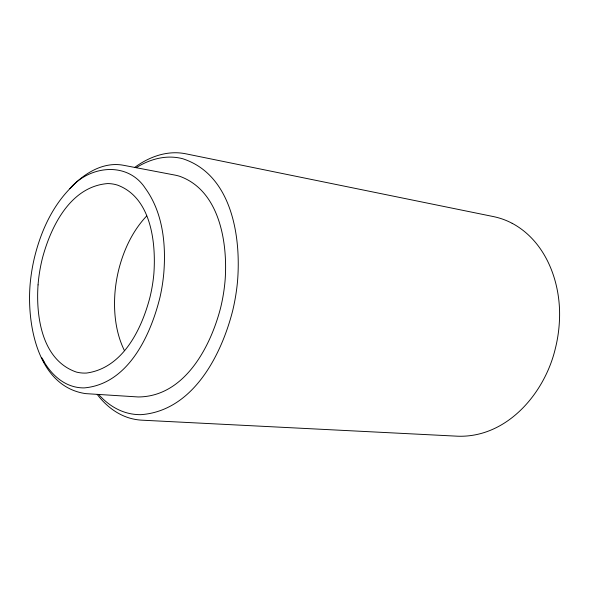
<?xml version="1.0" encoding="UTF-8"?>
<svg xmlns="http://www.w3.org/2000/svg" width="589" height="589" viewBox="0 0 589 589"><rect width="100%" height="100%" fill="white"/><g stroke="black" fill="none" stroke-linecap="round" stroke-linejoin="round"><path stroke-width="0.88" d="M38.049 284.885C35.826 316.558 41.893 360.269 76.452 372.093A32.874 31.232 -14.7 0 0 86.517 373.051C122.887 368.096 141.64 329.229 149.945 297.335A174.322 165.605 -14.7 0 0 153.869 273.723C156.114 242.801 151.27 197.646 117.483 185.101A32.991 31.342 -14.7 0 0 107.669 183.569C70.761 186.47 51.155 225.852 42.592 257.548A173.954 165.251 -14.7 0 0 38.057 284.885M69.907 188.657C51.405 207.748 40.346 232.905 34.243 258.505A201.328 191.256 -14.7 0 0 30.356 281.895C26.255 322.065 36.79 386.517 85.663 393.621L138.187 396.964C184.571 396.743 210.641 346.766 220.669 307.591A194.907 185.152 -14.7 0 0 225.145 279.76C227.788 242.808 219.668 190.541 179.645 176.28A43.093 40.935 -14.7 0 0 174.823 175.073L123.454 165.273C102.766 161.357 83.263 173.961 69.907 188.657C89.197 165.612 127.467 160.9 145.314 188.296C162.873 212.511 166.127 244.052 163.794 273.097A201.247 191.182 -14.7 0 1 160.024 297.121C150.71 334.972 128.454 384.021 84.175 387.908A37.939 36.047 -14.7 0 1 74.14 386.693C59.482 382.916 48.541 370.901 41.848 357.825M71.615 186.978L73.338 185.189M146.698 215.972C133.033 230.328 124.279 248.801 119.206 267.811A155.776 147.979 -14.7 0 0 114.87 294.044C113.589 313.245 115.871 333.205 124.441 350.639M134.719 167.423C146.749 158.551 161.371 152.418 176.509 152.765A51.53 48.953 -14.7 0 1 185.925 153.825L493.457 216.59A70.106 66.594 -14.7 0 1 512.165 223.319M136.169 167.703C145.903 161.57 157.094 157.425 168.675 157.108A49.336 46.87 -14.7 0 1 182.509 158.662C231.941 174.543 241.313 237.065 237.485 281.8A225.307 214.035 -14.7 0 1 232.67 310.742C221.295 355.454 192.78 410.975 140.837 414.671A49.314 46.848 -14.7 0 1 129.33 413.463C117.329 410.813 106.705 403.62 98.665 394.446M512.172 223.305C546.644 241.821 561.575 283.913 559.403 321.314A152.36 144.739 -14.7 0 1 555.302 348.688C544.715 393.349 506.93 437.885 457.756 436.213L141.964 420.178A51.523 48.946 -14.7 0 1 132.577 418.853C118.198 415.532 105.924 406.012 97.185 394.358M44.013 362.007L42.938 359.857"/></g></svg>
